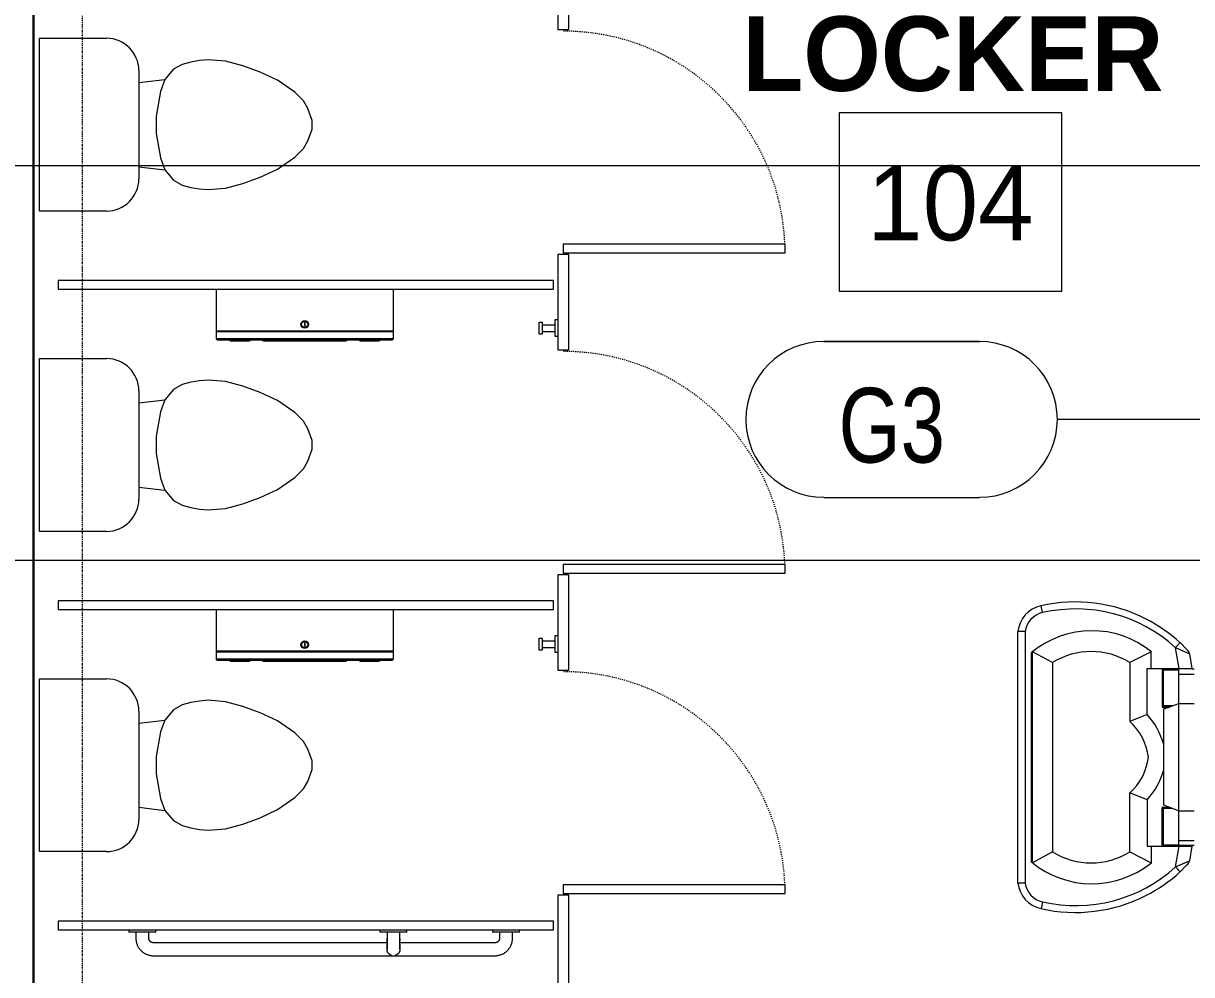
# Model space of a CAD drawing. Header units: inches. Extents: x 23906 to 26777, y -23220 to -20467.
# Drawn here: x 25520.3 to 25655.2, y -22636.5 to -22526.6 of the extents above; entities that cross this region are included whole.
import ezdxf

# ---------------------------------------------------------------- set-up
doc = ezdxf.new("R2010")
doc.units = ezdxf.units.IN
doc.header["$MEASUREMENT"] = 0
for name, pattern in [('Dash', [0.25, 0.125, -0.125]), ('Dash Dot 3_16_', [0.3125, 0.1875, -0.0625, 0, -0.0625]), ('Dash_2_', [0.25, 0.125, -0.125]), ('Grid Line 1_2_', [0.875, 0.5, -0.125, 0.125, -0.125])]:
    doc.linetypes.add(name, pattern=pattern)
for name, color, linetype, lineweight in [('A-ANNO-DIMS', 211, 'Continuous', 9), ('A-ANNO-DIMS-96', 211, 'Continuous', 9), ('A-ANNO-SYMB', 150, 'Continuous', 9), ('A-AREA-IDEN', 2, 'Continuous', 9), ('A-GENM', 13, 'Continuous', 20), ('A-WALL-IDEN', 211, 'Continuous', 9), ('G-ANNO-SYMB', 111, 'Continuous', 9), ('I-WALL', 2, 'Continuous', 20), ('P-SANR-FIXT', 6, 'Continuous', 20), ('Q-SPCQ', 91, 'Continuous', 20), ('Q-SPCQ-HDLN', 91, 'Dash_2_', 9), ('S-GRID', 1, 'Continuous', 9)]:
    doc.layers.add(name, color=color, linetype=linetype, lineweight=lineweight)
doc.styles.add('Arial_B', font='arialbd.ttf', dxfattribs={"height": 9.132806})
doc.styles.add('Century Gothic', font='GOTHIC.TTF', dxfattribs={"height": 8.622671})
doc.styles.add('Century Gothic_1', font='GOTHIC.TTF', dxfattribs={"width": 0.8, "height": 8.622671})
doc.styles.add('Century Gothic_B', font='GOTHICB.TTF', dxfattribs={"height": 8.616719})
doc.dimstyles.new('OD_Dimension_1', dxfattribs={"dimscale": 12, "dimtxt": 9, "dimasz": 1, "dimexe": 0.75, "dimexo": 0.5, "dimgap": 0.5, "dimtad": 1, "dimdec": 4, "dimrnd": 0.0625, "dimzin": 3, "dimdsep": 46, "dimlunit": 4, "dimtxsty": 'Arial_B', "dimblk1": 'OBLIQUE', "dimblk2": 'OBLIQUE', "dimsah": 1, "dimcen": 0.09, "dimdle": 0.75, "dimazin": 0, "dimtfac": 1, "dimtdec": 4, "dimtix": 1, "dimtmove": 0, "dimatfit": 3, "dimfxl": 1, "dimtvp": 1, "dimtfill": 1, "dimfrac": 2, "dimtolj": 1, "dimtzin": 0, "dimlwd": 13, "dimlwe": 13, "dimarcsym": 2})
doc.dimstyles.new('OD_Dimension_3', dxfattribs={"dimscale": 12, "dimtxt": 9, "dimasz": 1, "dimexe": 0.75, "dimexo": 0.5, "dimgap": 0.5, "dimtad": 1, "dimdec": 4, "dimrnd": 0.0625, "dimzin": 3, "dimdsep": 46, "dimlunit": 4, "dimtxsty": 'Arial_B', "dimblk1": 'OBLIQUE', "dimblk2": 'OBLIQUE', "dimsah": 1, "dimcen": 0.09, "dimdle": 0.75, "dimazin": 0, "dimtfac": 1, "dimtdec": 4, "dimtix": 1, "dimtmove": 0, "dimatfit": 3, "dimfxl": 1, "dimtvp": 1, "dimtfill": 1, "dimfrac": 2, "dimtolj": 1, "dimtzin": 0, "dimlwd": 13, "dimlwe": 13, "dimarcsym": 2})

# ---------------------------------------------------------------- blocks, each defined once
blk = doc.blocks.new('Toilet-Domestic-3D - Toilet-Domestic-3D-V16-Enlarged First Floor Plan _East_')
at = {"layer": 'P-SANR-FIXT', "color": 43, "lineweight": 13}
for p, q in [((-9.98, 19.48), (9.98, 19.48)), ((-9.98, 11.75), (-9.98, 19.48)), ((9.98, 19.48), (9.98, 11.75)), ((6.25, 8.02), (-6.25, 8.02)), ((-4.86, 8.02), (-5.21, 5)), ((4.86, 8.02), (5.21, 5)), ((-3.84, 5.5), (-5.21, 5)), ((-1, 6), (-3.84, 5.5)), ((1, 6), (-1, 6)), ((3.84, 5.5), (1, 6)), ((5.21, 5), (3.84, 5.5)), ((-5.21, 5), (-6.4, 4)), ((6.4, 4), (5.21, 5)), ((-6.97, 3), (-7.24, 2)), ((-6.4, 4), (-6.97, 3)), ((6.97, 3), (6.4, 4)), ((7.24, 2), (6.97, 3)), ((-7.24, 2), (-7.41, 1)), ((7.41, 1), (7.24, 2)), ((-7.41, 1), (-7.5, 0)), ((-7.5, 0), (-7.33, -1.99)), ((7.33, -1.99), (7.5, 0)), ((7.5, 0), (7.41, 1)), ((-7.33, -1.99), (-6.79, -4)), ((6.79, -4), (7.33, -1.99)), ((-6.79, -4), (-6.06, -6)), ((6.06, -6), (6.79, -4)), ((-6.06, -6), (-5.13, -8)), ((5.13, -8), (6.06, -6)), ((-5.13, -8), (-3.74, -10)), ((3.74, -10), (5.13, -8)), ((-3.74, -10), (-2.74, -11)), ((2.74, -11), (3.74, -10)), ((-2.74, -11), (-1.87, -11.5)), ((-1.87, -11.5), (-0.5, -12)), ((-0.5, -12), (0.5, -12)), ((0.5, -12), (1.87, -11.5)), ((1.87, -11.5), (2.74, -11))]:
    blk.add_line(p, q, dxfattribs=at)
for centre, start, end in [((-6.25, 11.75), 180, 270), ((6.25, 11.75), 270, 360)]:
    blk.add_arc(centre, 3.73, start, end, dxfattribs=at)
blk = doc.blocks.new('Partition-Floor_Braced-Bradley_Corp-St_Stl-ADA-N_Stalls - ADA _optional_ _ n Standard Stalls-320692-Enlarged First Floor Plan _East_')
at = {"layer": 'Q-SPCQ', "color": 43, "lineweight": 13}
for p, q in [((68.5, -0.88), (67.5, -0.88)), ((67.5, -0.88), (67.5, -58.13)), ((68.5, -58.13), (68.5, -0.88)), ((105.5, -0.88), (104.5, -0.88)), ((104.5, -0.88), (104.5, -58.13)), ((105.5, -58.13), (105.5, -0.88)), ((142.5, -0.88), (141.5, -0.88)), ((141.5, -0.88), (141.5, -58.13)), ((142.5, -58.13), (142.5, -0.88)), ((179.5, -0.88), (178.5, -0.88)), ((178.5, -0.88), (178.5, -58.13)), ((179.5, -58.13), (179.5, -0.88)), ((11.5, -58.63), (8.5, -58.63)), ((8.5, -58.63), (8.5, -59.88)), ((11.5, -59.88), (11.5, -58.63)), ((12.69, -59.25), (11.69, -59.25)), ((11.69, -59.25), (11.69, -94.87)), ((12.69, -94.87), (12.69, -59.25)), ((71.5, -58.63), (47.5, -58.63)), ((47.5, -58.63), (47.5, -59.88)), ((67.5, -58.13), (68.5, -58.13)), ((71.5, -59.88), (71.5, -58.63)), ((72.69, -59.25), (71.69, -59.25)), ((71.69, -59.25), (71.69, -84.87)), ((72.69, -84.87), (72.69, -59.25)), ((97.5, -58.63), (97.5, -59.88)), ((108.5, -58.63), (97.5, -58.63)), ((104.5, -58.13), (105.5, -58.13)), ((108.5, -59.88), (108.5, -58.63)), ((109.69, -59.25), (108.69, -59.25)), ((108.69, -59.25), (108.69, -84.87)), ((109.69, -84.87), (109.69, -59.25)), ((134.5, -58.63), (134.5, -59.88)), ((145.5, -58.63), (134.5, -58.63)), ((141.5, -58.13), (142.5, -58.13)), ((145.5, -59.88), (145.5, -58.63)), ((146.69, -59.25), (145.69, -59.25)), ((145.69, -59.25), (145.69, -84.87)), ((146.69, -84.87), (146.69, -59.25)), ((180, -58.63), (171.5, -58.63)), ((171.5, -58.63), (171.5, -59.88)), ((178.5, -58.13), (179.5, -58.13)), ((180, -59.88), (180, -58.63)), ((8.5, -59.88), (11.5, -59.88)), ((47.5, -59.88), (71.5, -59.88)), ((97.5, -59.88), (108.5, -59.88)), ((134.5, -59.88), (145.5, -59.88)), ((171.5, -59.88), (180, -59.88)), ((71.69, -84.87), (72.69, -84.87)), ((108.69, -84.87), (109.69, -84.87)), ((145.69, -84.87), (146.69, -84.87)), ((11.69, -94.87), (12.69, -94.87))]:
    blk.add_line(p, q, dxfattribs=at)
at = {"layer": 'Q-SPCQ-HDLN', "color": 43, "linetype": 'Dash', "lineweight": 13}
for centre, radius, start in [((11.69, -59.25), 35.62, 271.7908), ((71.69, -59.25), 25.62, 272.2042), ((108.69, -59.25), 25.62, 272.2042), ((145.69, -59.25), 25.62, 272.2042)]:
    blk.add_arc(centre, radius, start, 360, dxfattribs=at)
blk = doc.blocks.new('817_Grab_Bars - 8170-001420-V22-Enlarged First Floor Plan _East_')
at = {"layer": 'Q-SPCQ', "color": 43, "lineweight": 13}
for p, q in [((25532.45, -22631.3), (25532.45, -22631.58)), ((25534.02, -22631.58), (25532.45, -22631.58)), ((25533.27, -22631.58), (25533.27, -22632.3)), ((25535.58, -22631.58), (25534.02, -22631.58)), ((25534.77, -22632.3), (25534.77, -22631.58)), ((25535.58, -22631.58), (25535.58, -22631.3)), ((25574.45, -22631.3), (25574.45, -22631.58)), ((25576.02, -22631.58), (25574.45, -22631.58)), ((25575.27, -22631.58), (25575.27, -22632.3)), ((25577.58, -22631.58), (25576.02, -22631.58)), ((25576.77, -22632.3), (25576.77, -22631.58)), ((25577.58, -22631.58), (25577.58, -22631.3)), ((25562.27, -22632.8), (25535.27, -22632.8)), ((25574.77, -22632.8), (25563.76, -22632.8)), ((25535.27, -22634.3), (25574.77, -22634.3))]:
    blk.add_line(p, q, dxfattribs=at)
at = {"layer": 'Q-SPCQ', "color": 43, "lineweight": 13, "flags": 128}
for points in [[(25533.27, -22632.3), (25533.27, -22632.38), (25533.27, -22632.46), (25533.28, -22632.54), (25533.29, -22632.62), (25533.31, -22632.7), (25533.32, -22632.78), (25533.34, -22632.86), (25533.37, -22632.93), (25533.39, -22633.01), (25533.42, -22633.08), (25533.46, -22633.15), (25533.49, -22633.23), (25533.53, -22633.3), (25533.57, -22633.37), (25533.61, -22633.43), (25533.66, -22633.5), (25533.71, -22633.56), (25533.76, -22633.62), (25533.82, -22633.68), (25533.87, -22633.74), (25533.93, -22633.79), (25533.99, -22633.84), (25534.05, -22633.89), (25534.12, -22633.94), (25534.18, -22633.99), (25534.25, -22634.03), (25534.32, -22634.07), (25534.39, -22634.1), (25534.47, -22634.14), (25534.54, -22634.17), (25534.62, -22634.19), (25534.69, -22634.22), (25534.77, -22634.24), (25534.85, -22634.26), (25534.93, -22634.27), (25535, -22634.29), (25535.08, -22634.29), (25535.16, -22634.3), (25535.24, -22634.3), (25535.27, -22634.3)], [(25535.27, -22632.8), (25535.25, -22632.8), (25535.23, -22632.8), (25535.21, -22632.8), (25535.19, -22632.8), (25535.17, -22632.79), (25535.15, -22632.79), (25535.13, -22632.78), (25535.11, -22632.78), (25535.09, -22632.77), (25535.07, -22632.76), (25535.05, -22632.76), (25535.03, -22632.75), (25535.02, -22632.74), (25535, -22632.73), (25534.98, -22632.72), (25534.97, -22632.7), (25534.95, -22632.69), (25534.94, -22632.68), (25534.92, -22632.67), (25534.91, -22632.65), (25534.89, -22632.64), (25534.88, -22632.62), (25534.87, -22632.61), (25534.86, -22632.59), (25534.84, -22632.57), (25534.83, -22632.56), (25534.82, -22632.54), (25534.82, -22632.52), (25534.81, -22632.5), (25534.8, -22632.48), (25534.79, -22632.47), (25534.79, -22632.45), (25534.78, -22632.43), (25534.78, -22632.41), (25534.77, -22632.39), (25534.77, -22632.37), (25534.77, -22632.35), (25534.77, -22632.33), (25534.77, -22632.31), (25534.77, -22632.3)], [(25574.77, -22634.3), (25574.85, -22634.3), (25574.93, -22634.3), (25575, -22634.29), (25575.08, -22634.28), (25575.16, -22634.26), (25575.24, -22634.25), (25575.32, -22634.22), (25575.39, -22634.2), (25575.47, -22634.17), (25575.54, -22634.14), (25575.62, -22634.11), (25575.69, -22634.08), (25575.76, -22634.04), (25575.83, -22634), (25575.89, -22633.95), (25575.96, -22633.91), (25576.02, -22633.86), (25576.08, -22633.81), (25576.14, -22633.75), (25576.2, -22633.7), (25576.25, -22633.64), (25576.31, -22633.58), (25576.36, -22633.51), (25576.4, -22633.45), (25576.45, -22633.38), (25576.49, -22633.32), (25576.53, -22633.25), (25576.57, -22633.17), (25576.6, -22633.1), (25576.63, -22633.03), (25576.66, -22632.95), (25576.68, -22632.88), (25576.7, -22632.8), (25576.72, -22632.72), (25576.74, -22632.64), (25576.75, -22632.56), (25576.76, -22632.48), (25576.76, -22632.4), (25576.77, -22632.32), (25576.77, -22632.3)], [(25575.27, -22632.3), (25575.26, -22632.32), (25575.26, -22632.34), (25575.26, -22632.36), (25575.26, -22632.38), (25575.26, -22632.4), (25575.25, -22632.42), (25575.25, -22632.44), (25575.24, -22632.46), (25575.23, -22632.48), (25575.23, -22632.5), (25575.22, -22632.52), (25575.21, -22632.53), (25575.2, -22632.55), (25575.19, -22632.57), (25575.18, -22632.59), (25575.17, -22632.6), (25575.15, -22632.62), (25575.14, -22632.63), (25575.13, -22632.65), (25575.11, -22632.66), (25575.1, -22632.68), (25575.08, -22632.69), (25575.07, -22632.7), (25575.05, -22632.71), (25575.04, -22632.72), (25575.02, -22632.73), (25575, -22632.74), (25574.98, -22632.75), (25574.96, -22632.76), (25574.95, -22632.77), (25574.93, -22632.78), (25574.91, -22632.78), (25574.89, -22632.79), (25574.87, -22632.79), (25574.85, -22632.8), (25574.83, -22632.8), (25574.81, -22632.8), (25574.79, -22632.8), (25574.77, -22632.8), (25574.77, -22632.8)]]:
    blk.add_lwpolyline(points, dxfattribs=at)
blk = doc.blocks.new('Dispenser-Toilet_Tissue-Frost_Products_LTD_-Jumbo-169 - Steel-Brushed-Stainless_Steel-V24-Enlarged First Floor Plan _East_')
at = {"layer": 'Q-SPCQ', "color": 43, "lineweight": 13}
for p, q in [((25542.52, -22594.3), (25542.52, -22599.14)), ((25563.01, -22599.14), (25563.01, -22594.3)), ((25563.01, -22599.14), (25542.52, -22599.14)), ((25542.57, -22599.23), (25542.52, -22599.23)), ((25542.52, -22599.23), (25542.52, -22600)), ((25542.57, -22599.2), (25562.95, -22599.2)), ((25542.57, -22599.2), (25542.57, -22599.23)), ((25562.95, -22599.23), (25542.57, -22599.23)), ((25552.72, -22598.21), (25552.72, -22598.54)), ((25552.81, -22598.21), (25552.72, -22598.21)), ((25552.72, -22598.54), (25552.81, -22598.54)), ((25552.81, -22598.54), (25552.81, -22598.21)), ((25562.95, -22599.23), (25562.95, -22599.2)), ((25563.01, -22599.23), (25562.95, -22599.23)), ((25563.01, -22600), (25563.01, -22599.23)), ((25542.52, -22600), (25563.01, -22600)), ((25542.67, -22600.16), (25544.03, -22600.16)), ((25544.03, -22600.16), (25561.5, -22600.16)), ((25544.19, -22600.26), (25546.36, -22600.26)), ((25546.52, -22600.16), (25547.83, -22600.16)), ((25548.01, -22600.26), (25557.52, -22600.26)), ((25557.7, -22600.16), (25559.01, -22600.16)), ((25559.17, -22600.26), (25561.34, -22600.26)), ((25561.5, -22600.16), (25562.85, -22600.16))]:
    blk.add_line(p, q, dxfattribs=at)
for radius in [0.438, 0.358]:
    blk.add_circle((25552.76, -22598.38), radius, dxfattribs=at)
for centre, radius, start, end in [((25542.58, -22599.14), 0.0601, 180, 267.3185), ((25562.95, -22599.14), 0.06, 270, 0), ((25542.68, -22600), 0.16, 180, 269.0019), ((25544.19, -22600.08), 0.18, 206.3878, 270), ((25545.74, -22600.15), 0.118, 187.6431, 259.1884), ((25545.74, -22600.11), 0.151, 272.679, 340.3653), ((25545.77, -22600.08), 0.18, 270, 333.6084), ((25545.76, -22600.11), 0.151, 273.1667, 340.3726), ((25546.34, -22600.15), 0.119, 188.4805, 259.9599), ((25546.34, -22600.11), 0.151, 272.679, 340.3659), ((25546.35, -22600.11), 0.151, 272.679, 340.3659), ((25546.36, -22600.08), 0.18, 270, 333.6122), ((25548.01, -22600.04), 0.22, 213.0557, 270), ((25557.52, -22600.04), 0.22, 270, 326.9443), ((25559.17, -22600.08), 0.18, 206.3878, 270), ((25559.18, -22600.11), 0.151, 199.6341, 267.321), ((25559.19, -22600.11), 0.151, 199.6341, 267.321), ((25559.19, -22600.15), 0.119, 280.0401, 351.5195), ((25559.76, -22600.08), 0.18, 206.3878, 270), ((25559.77, -22600.11), 0.151, 199.6341, 266.8331), ((25559.79, -22600.11), 0.151, 199.6341, 267.321), ((25559.79, -22600.15), 0.118, 280.8116, 352.3569), ((25561.34, -22600.08), 0.18, 270, 333.6122), ((25562.85, -22600), 0.16, 270, 0)]:
    blk.add_arc(centre, radius, start, end, dxfattribs=at)
blk = doc.blocks.new('817_Grab_Bars - 8170-001180-V29-Enlarged First Floor Plan _East_')
at = {"layer": 'Q-SPCQ', "color": 43, "lineweight": 13}
for p, q in [((25468.2, -22631.3), (25468.2, -22631.58)), ((25471.33, -22631.58), (25468.2, -22631.58)), ((25469.02, -22631.58), (25469.02, -22632.3)), ((25470.52, -22632.3), (25470.52, -22631.58)), ((25471.33, -22631.58), (25471.33, -22631.3))]:
    blk.add_line(p, q, dxfattribs=at)
at = {"layer": 'Q-SPCQ', "color": 43, "lineweight": 13, "flags": 128}
for points in [[(25469.02, -22632.3), (25469.02, -22632.35), (25469.02, -22632.4), (25469.02, -22632.45), (25469.02, -22632.5), (25469.02, -22632.55), (25469.02, -22632.6), (25469.02, -22632.65), (25469.02, -22632.7), (25469.02, -22632.74), (25469.02, -22632.79), (25469.02, -22632.84), (25469.02, -22632.88), (25469.02, -22632.92), (25469.02, -22632.97), (25469.02, -22633.01), (25469.02, -22633.05), (25469.02, -22633.09), (25469.02, -22633.13), (25469.02, -22633.16), (25469.02, -22633.2), (25469.02, -22633.23), (25469.02, -22633.27), (25469.02, -22633.3), (25469.02, -22633.33), (25469.02, -22633.35), (25469.02, -22633.38), (25469.02, -22633.41), (25469.02, -22633.43), (25469.02, -22633.45), (25469.02, -22633.47), (25469.02, -22633.49), (25469.02, -22633.5), (25469.02, -22633.51), (25469.02, -22633.53), (25469.02, -22633.53), (25469.02, -22633.54), (25469.02, -22633.55), (25469.02, -22633.55), (25469.02, -22633.55)], [(25469.02, -22632.89), (25469.02, -22632.85), (25469.02, -22632.8), (25469.02, -22632.76), (25469.02, -22632.71), (25469.02, -22632.66), (25469.02, -22632.61), (25469.02, -22632.56), (25469.02, -22632.52), (25469.02, -22632.47), (25469.02, -22632.42), (25469.02, -22632.37), (25469.02, -22632.32)], [(25469.02, -22633.55), (25469.02, -22633.55), (25469.02, -22633.55), (25469.02, -22633.54), (25469.02, -22633.54), (25469.02, -22633.53), (25469.02, -22633.52), (25469.02, -22633.5), (25469.02, -22633.49), (25469.02, -22633.47), (25469.02, -22633.45), (25469.02, -22633.43), (25469.02, -22633.41), (25469.02, -22633.39), (25469.02, -22633.36), (25469.02, -22633.33), (25469.02, -22633.31), (25469.02, -22633.27), (25469.02, -22633.24), (25469.02, -22633.21), (25469.02, -22633.17), (25469.02, -22633.14), (25469.02, -22633.1), (25469.02, -22633.06), (25469.02, -22633.02), (25469.02, -22632.98)], [(25470.52, -22633.55), (25470.52, -22633.55), (25470.52, -22633.55), (25470.52, -22633.54), (25470.52, -22633.54), (25470.52, -22633.53), (25470.52, -22633.52), (25470.52, -22633.5), (25470.52, -22633.49), (25470.52, -22633.47), (25470.52, -22633.45), (25470.52, -22633.43), (25470.52, -22633.41), (25470.52, -22633.39), (25470.52, -22633.36), (25470.52, -22633.33), (25470.52, -22633.31), (25470.52, -22633.27), (25470.52, -22633.24), (25470.52, -22633.21), (25470.52, -22633.17), (25470.52, -22633.14), (25470.52, -22633.1), (25470.52, -22633.06), (25470.52, -22633.02), (25470.52, -22632.98), (25470.52, -22632.94), (25470.52, -22632.89), (25470.52, -22632.85), (25470.52, -22632.8), (25470.52, -22632.76), (25470.52, -22632.71), (25470.52, -22632.66), (25470.52, -22632.61), (25470.52, -22632.56), (25470.52, -22632.52), (25470.52, -22632.47), (25470.52, -22632.42), (25470.52, -22632.37), (25470.52, -22632.32), (25470.52, -22632.3)], [(25470.52, -22632.3), (25470.52, -22632.35), (25470.52, -22632.4), (25470.52, -22632.45), (25470.52, -22632.5), (25470.52, -22632.55), (25470.52, -22632.6)], [(25470.52, -22632.97), (25470.52, -22633.01), (25470.52, -22633.05), (25470.52, -22633.09), (25470.52, -22633.13), (25470.52, -22633.16), (25470.52, -22633.2), (25470.52, -22633.23), (25470.52, -22633.27), (25470.52, -22633.3), (25470.52, -22633.33), (25470.52, -22633.35), (25470.52, -22633.38), (25470.52, -22633.41), (25470.52, -22633.43), (25470.52, -22633.45), (25470.52, -22633.47), (25470.52, -22633.49), (25470.52, -22633.5), (25470.52, -22633.51), (25470.52, -22633.53), (25470.52, -22633.53), (25470.52, -22633.54), (25470.52, -22633.55), (25470.52, -22633.55), (25470.52, -22633.55)], [(25469.53, -22634.26), (25469.5, -22634.25), (25469.47, -22634.24), (25469.45, -22634.23), (25469.42, -22634.22), (25469.39, -22634.2), (25469.37, -22634.19), (25469.34, -22634.17), (25469.32, -22634.15), (25469.29, -22634.14), (25469.27, -22634.12), (25469.25, -22634.1), (25469.23, -22634.08), (25469.21, -22634.05), (25469.19, -22634.03), (25469.17, -22634.01), (25469.15, -22633.98), (25469.13, -22633.96), (25469.12, -22633.93), (25469.1, -22633.91), (25469.09, -22633.88), (25469.08, -22633.85), (25469.07, -22633.82), (25469.06, -22633.8), (25469.05, -22633.77), (25469.04, -22633.74), (25469.03, -22633.71), (25469.03, -22633.68), (25469.02, -22633.65), (25469.02, -22633.62), (25469.02, -22633.59), (25469.02, -22633.56), (25469.02, -22633.55)], [(25470.52, -22633.55), (25470.51, -22633.58), (25470.51, -22633.61), (25470.51, -22633.64), (25470.51, -22633.67), (25470.5, -22633.7), (25470.49, -22633.73), (25470.49, -22633.76), (25470.48, -22633.79), (25470.47, -22633.82), (25470.46, -22633.84), (25470.44, -22633.87), (25470.43, -22633.9), (25470.42, -22633.93), (25470.4, -22633.95), (25470.38, -22633.98), (25470.37, -22634), (25470.35, -22634.02), (25470.33, -22634.05), (25470.31, -22634.07), (25470.29, -22634.09), (25470.27, -22634.11), (25470.24, -22634.13), (25470.22, -22634.15), (25470.2, -22634.17), (25470.17, -22634.18), (25470.14, -22634.2), (25470.12, -22634.21), (25470.09, -22634.23), (25470.06, -22634.24), (25470.04, -22634.25), (25470.01, -22634.26), (25469.98, -22634.27), (25469.95, -22634.28)]]:
    blk.add_lwpolyline(points, dxfattribs=at)
blk = doc.blocks.new('Robe_hook_5552 - Coat_hook_5552-V32-Enlarged First Floor Plan _East_')
at = {"layer": 'A-GENM', "color": 43, "lineweight": 13}
for p, q in [((-0.94, 0), (-0.94, -0.35)), ((-0.94, -0.35), (0.94, -0.35)), ((-0.37, -1.81), (-0.37, -0.35)), ((0.38, -1.81), (0.38, -0.35)), ((0.94, -0.35), (0.94, 0)), ((-0.69, -2.16), (-0.69, -1.81)), ((-0.69, -1.81), (0.69, -1.81)), ((0.69, -2.16), (-0.69, -2.16)), ((0.69, -1.81), (0.69, -2.16))]:
    blk.add_line(p, q, dxfattribs=at)
blk = doc.blocks.new('Change_Table-Flip_Down-Frost_Products_LTD_-1125 - Polyethylene-White-366105-Enlarged First Floor Plan _East_')
at = {"layer": 'Q-SPCQ', "color": 43, "lineweight": 13}
for p, q in [((25405.77, -22594.65), (25405.95, -22593.86)), ((25407.79, -22596.82), (25408.62, -22596.82)), ((25407.79, -22625.89), (25407.79, -22596.82)), ((25408.62, -22596.82), (25408.62, -22625.89)), ((25390.4, -22598.7), (25388.81, -22599.4)), ((25389.09, -22598.91), (25389.89, -22598.11)), ((25390.4, -22598.7), (25389.98, -22601.1)), ((25395.7, -22600.41), (25393.21, -22599.17)), ((25393.21, -22601.1), (25393.21, -22599.17)), ((25404.61, -22600.41), (25406.94, -22599.17)), ((25406.94, -22599.17), (25406.94, -22623.53)), ((25407.04, -22599.25), (25407.04, -22623.45)), ((25388.51, -22601.1), (25388.81, -22599.4)), ((25395.7, -22600.41), (25395.7, -22607.23)), ((25404.61, -22622.3), (25404.61, -22600.41)), ((25388.27, -22601.15), (25388.51, -22601.15)), ((25390.02, -22601.75), (25388.27, -22601.75)), ((25393.69, -22601.1), (25388.51, -22601.1)), ((25388.51, -22601.15), (25388.51, -22601.1)), ((25388.51, -22601.15), (25391.73, -22601.15)), ((25390.02, -22601.15), (25390.02, -22605.18)), ((25391.83, -22601.25), (25390.02, -22601.25)), ((25391.83, -22605.43), (25391.83, -22601.25)), ((25391.96, -22601.1), (25391.96, -22605.5)), ((25393.69, -22606.42), (25393.69, -22601.1)), ((25390.07, -22605.18), (25388.27, -22605.18)), ((25390.07, -22617.53), (25390.07, -22605.18)), ((25390.07, -22605.18), (25391.77, -22605.8)), ((25390.75, -22605.43), (25391.83, -22605.43)), ((25391.73, -22605.53), (25391.02, -22605.53)), ((25391.86, -22605.6), (25391.23, -22605.6)), ((25391.77, -22605.8), (25391.77, -22616.91)), ((25393.69, -22606.42), (25395.7, -22607.23)), ((25393.69, -22616.29), (25395.7, -22615.47)), ((25395.7, -22622.3), (25395.7, -22615.47)), ((25393.69, -22616.29), (25393.69, -22621.6)), ((25388.27, -22617.53), (25390.07, -22617.53)), ((25390.02, -22617.53), (25390.02, -22621.55)), ((25390.07, -22617.53), (25391.77, -22616.91)), ((25390.75, -22617.28), (25391.83, -22617.28)), ((25391.73, -22617.18), (25391.02, -22617.18)), ((25391.86, -22617.1), (25391.23, -22617.1)), ((25391.83, -22621.45), (25391.83, -22617.28)), ((25391.96, -22621.6), (25391.96, -22617.2)), ((25390.02, -22620.95), (25388.27, -22620.95)), ((25388.51, -22621.55), (25388.27, -22621.55)), ((25388.51, -22621.55), (25391.73, -22621.55)), ((25388.51, -22621.6), (25388.51, -22621.55)), ((25393.69, -22621.6), (25388.51, -22621.6)), ((25388.81, -22623.31), (25388.51, -22621.6)), ((25389.98, -22621.6), (25390.4, -22624.01)), ((25391.83, -22621.45), (25390.02, -22621.45)), ((25393.21, -22621.6), (25393.21, -22623.54)), ((25390.42, -22624.03), (25388.81, -22623.31)), ((25393.21, -22623.54), (25395.7, -22622.3)), ((25404.61, -22622.3), (25406.94, -22623.53)), ((25389.89, -22624.6), (25389.09, -22623.8)), ((25389.89, -22624.6), (25390.42, -22624.03)), ((25407.79, -22625.89), (25408.62, -22625.89)), ((25405.77, -22628.06), (25405.95, -22628.85))]:
    blk.add_line(p, q, dxfattribs=at)
for centre, radius, start, end in [((25401.98, -22611.33), 17.91, 77.1036, 117.0252), ((25405.21, -22597.22), 3.44, 6.6703, 77.1036), ((25401.95, -22611.33), 17.12, 77.1058, 132.4083), ((25405.18, -22597.23), 2.65, 8.9006, 77.1058), ((25401.98, -22611.33), 17.91, 117.0252, 132.4157), ((25400.07, -22607.6), 10.87, 50.1591, 129.1586), ((25389.63, -22599.54), 0.83, 130.6052, 170.0067), ((25395.94, -22593.4), 7.66, 217.8807, 223.7167), ((25400.16, -22607.61), 8.46, 58.2462, 121.7538), ((25391.73, -22601.25), 0.1, 0, 90), ((25391.73, -22605.43), 0.1, 270, 0), ((25391.86, -22605.5), 0.1, 270, 0), ((25400.01, -22612.18), 8.55, 137.6677, 164.5358), ((25400.07, -22612.18), 6.59, 131.4443, 172.8364), ((25400.07, -22610.53), 6.59, 187.1636, 228.5557), ((25400.01, -22610.53), 8.55, 195.4642, 222.3323), ((25391.73, -22617.28), 0.1, 0, 90), ((25391.86, -22617.2), 0.1, 0, 90), ((25391.73, -22621.45), 0.1, 270, 0), ((25389.63, -22623.17), 0.83, 189.9933, 229.3948), ((25400.07, -22615.1), 10.87, 230.8414, 309.8409), ((25400.16, -22615.1), 8.46, 238.2462, 301.7538), ((25401.98, -22611.38), 17.91, 227.5846, 242.8439), ((25401.95, -22611.37), 17.12, 227.5917, 282.8942), ((25405.18, -22625.48), 2.65, 282.8942, 351.0994), ((25405.21, -22625.49), 3.44, 282.8964, 353.3297), ((25401.98, -22611.38), 17.91, 242.8439, 282.8964)]:
    blk.add_arc(centre, radius, start, end, dxfattribs=at)
blk = doc.blocks.new('Locker Rooms and Restrooms_rvt-1-Enlarged First Floor Plan _East_')
at = {"layer": 'I-WALL', "color": 7}
blk.add_line((25521.39, -22691.93), (25521.39, -22435.18), dxfattribs=at)
at = {"color": 43, "lineweight": 13}
for name, p, rotation in [('Partition-Floor_Braced-Bradley_Corp-St_Stl-ADA-N_Stalls - ADA _optional_ _ n Standard Stalls-320692-Enlarged First Floor Plan _East_', (25523.39, -22698.8), 90.00000000000044), ('Toilet-Domestic-3D - Toilet-Domestic-3D-V16-Enlarged First Floor Plan _East_', (25541.62, -22538.3), 89.99999999999991), ('Robe_hook_5552 - Coat_hook_5552-V32-Enlarged First Floor Plan _East_', (25582.02, -22561.8), 269.9999999999997), ('Toilet-Domestic-3D - Toilet-Domestic-3D-V16-Enlarged First Floor Plan _East_', (25541.62, -22575.3), 89.99999999999991), ('Change_Table-Flip_Down-Frost_Products_LTD_-1125 - Polyethylene-White-366105-Enlarged First Floor Plan _East_', (51043.78, -45222.73), 180), ('Robe_hook_5552 - Coat_hook_5552-V32-Enlarged First Floor Plan _East_', (25582.02, -22598.3), 269.9999999999997), ('Toilet-Domestic-3D - Toilet-Domestic-3D-V16-Enlarged First Floor Plan _East_', (25541.62, -22612.3), 89.99999999999991)]:
    blk.add_blockref(name, p, dxfattribs=dict(at, rotation=rotation))
for name, p in [('Dispenser-Toilet_Tissue-Frost_Products_LTD_-Jumbo-169 - Steel-Brushed-Stainless_Steel-V24-Enlarged First Floor Plan _East_', (0, 37)), ('Dispenser-Toilet_Tissue-Frost_Products_LTD_-Jumbo-169 - Steel-Brushed-Stainless_Steel-V24-Enlarged First Floor Plan _East_', (0, 0)), ('817_Grab_Bars - 8170-001420-V22-Enlarged First Floor Plan _East_', (0, 0)), ('817_Grab_Bars - 8170-001180-V29-Enlarged First Floor Plan _East_', (93.25, 0))]:
    blk.add_blockref(name, p, dxfattribs=at)
blk = doc.blocks.new('DIMBLOCK37-Enlarged First Floor Plan _East_')
at = {"layer": 'A-ANNO-DIMS-96', "lineweight": 13}
for p, q in [((25509.39, -22690.49), (25509.39, -22498.71)), ((25521.45, -22689.43), (25521.45, -22498.71)), ((25509.39, -22507.71), (25521.45, -22507.71)), ((25509.39, -22507.71), (25509.39, -22690.49)), ((25521.45, -22507.71), (25521.45, -22689.43))]:
    blk.add_line(p, q, dxfattribs=at)
at = {"layer": 'A-ANNO-DIMS-96', "lineweight": 50}
for p, q in [((25509.39, -22507.71), (25515.39, -22501.71)), ((25521.45, -22507.71), (25527.45, -22501.71)), ((25509.39, -22507.71), (25503.39, -22513.71)), ((25521.45, -22507.71), (25515.45, -22513.71))]:
    blk.add_line(p, q, dxfattribs=at)
at = {"layer": 'A-ANNO-DIMS-96', "color": 0, "lineweight": 13, "insert": (25484.92, -22490.01), "char_height": 9.1328, "width": 73.2, "attachment_point": 1, "line_spacing_factor": 0.938532, "style": 'Arial_B', "bg_fill": 3, "box_fill_scale": 1.25, "bg_fill_color": 0, "bg_fill_transparency": 0}
blk.add_mtext('1\' - 0 1/16"', dxfattribs=at)
blk = doc.blocks.new('_Oblique')
at = {"color": 0, "linetype": 'ByBlock', "lineweight": -2}
blk.add_line((-0.5, -0.5), (0.5, 0.5), dxfattribs=at)
blk = doc.blocks.new('DIMBLOCK38-Enlarged First Floor Plan _East_')
at = {"layer": 'A-ANNO-DIMS-96', "lineweight": 13}
for p, q in [((25521.45, -22689.43), (25521.45, -22498.71)), ((25740.89, -22598.37), (25740.89, -22498.71)), ((25521.45, -22507.71), (25749.89, -22507.71)), ((25521.45, -22507.71), (25521.45, -22689.43)), ((25740.89, -22507.71), (25740.89, -22598.37))]:
    blk.add_line(p, q, dxfattribs=at)
at = {"layer": 'A-ANNO-DIMS-96', "lineweight": 50}
for p, q in [((25521.45, -22507.71), (25527.45, -22501.71)), ((25740.89, -22507.71), (25746.89, -22501.71)), ((25521.45, -22507.71), (25515.45, -22513.71)), ((25740.89, -22507.71), (25734.89, -22513.71))]:
    blk.add_line(p, q, dxfattribs=at)
at = {"layer": 'A-ANNO-DIMS-96', "color": 0, "lineweight": 13, "insert": (25597.24, -22490.01), "char_height": 9.1328, "width": 81.4286, "attachment_point": 1, "line_spacing_factor": 0.938532, "style": 'Arial_B', "bg_fill": 3, "box_fill_scale": 1.25, "bg_fill_color": 0, "bg_fill_transparency": 0}
blk.add_mtext('18\' - 3 7/16"', dxfattribs=at)
blk = doc.blocks.new('Wall Tag - 1_4_-1369832-Enlarged First Floor Plan _East_')
at = {"layer": 'A-WALL-IDEN', "color": 153}
for p, q in [((-0.0822, 0.0968), (0.1053, 0.0968)), ((0.1053, 0.0968), (-0.0822, 0.0968)), ((-0.0822, -0.0907), (0.1053, -0.0907)), ((-0.0822, -0.0907), (0.1053, -0.0907))]:
    blk.add_line(p, q, dxfattribs=at)
for centre, start, end in [((-0.0822, 0.0031), 90, 270), ((-0.0822, 0.0031), 90, 270), ((0.1053, 0.0031), 270, 90), ((0.1053, 0.0031), 270, 90)]:
    blk.add_arc(centre, 0.0937, start, end, dxfattribs=at)

msp = doc.modelspace()

# ---------------------------------------------------------------- linework, layer by layer
at = {"layer": 'A-ANNO-SYMB', "linetype": 'Dash Dot 3_16_'}
msp.add_line((25527.08378, -22689.41425), (25527.08378, -22342.94945), dxfattribs=at)
at = {"layer": 'A-AREA-IDEN', "flags": 128}
msp.add_lwpolyline([(25614.50518, -22536.94524), (25614.50518, -22557.51667), (25640.21518, -22557.51667), (25640.21518, -22536.94524)], close=True, dxfattribs=at)
at = {"layer": 'G-ANNO-SYMB'}
msp.add_line((26490.38628, -22588.63029), (23915.42951, -22588.63029), dxfattribs=at)
at = {"layer": 'S-GRID', "linetype": 'Grid Line 1_2_'}
for p, q in [((26486.39177, -22543.05281), (24012.51838, -22543.05281)), ((26583.90261, -22543.05281), (24110.3815, -22543.05281))]:
    msp.add_line(p, q, dxfattribs=at)

# ---------------------------------------------------------------- texts
at = {"layer": 'A-AREA-IDEN', "attachment_point": 2}
for s, insert, char_height, width, line_spacing_factor, style in [("WOMEN'S\\PLOCKER", (25627.64621, -22511.63565), 8.616719, 66.636, 0.984796, 'Century Gothic_B'), ('104', (25627.36018, -22543.03686), 8.622671, 23.652, 0.984117, 'Century Gothic')]:
    msp.add_mtext(s, dxfattribs=dict(at, insert=insert, char_height=char_height, width=width, line_spacing_factor=line_spacing_factor, style=style))

# ---------------------------------------------------------------- next in the draw order: dimensions: what is measured, and where the dimension line sits
at = {"layer": 'A-ANNO-DIMS', "lineweight": 13}
dim = msp.add_linear_dim(base=(25521.45273, -22507.71181), p1=(25509.39023, -22696.49031), p2=(25521.45273, -22695.42781), dimstyle='OD_Dimension_1', override={"dimpost": '<>', "dimfxl": 12.109204}, dxfattribs=at)
dim.commit()
dim.dimension.update_dxf_attribs({"geometry": 'DIMBLOCK37-Enlarged First Floor Plan _East_', "text_midpoint": (25515.42148, -22496.98966)})

# ---------------------------------------------------------------- next in the draw order: dimensions: what is measured, and where the dimension line sits
dim = msp.add_linear_dim(base=(25740.89023, -22507.71181), p1=(25521.45273, -22695.42781), p2=(25740.89023, -22604.36531), dimstyle='OD_Dimension_3', override={"dimpost": '<>', "dimfxl": 237.581976}, dxfattribs=at)
dim.commit()
dim.dimension.update_dxf_attribs({"geometry": 'DIMBLOCK38-Enlarged First Floor Plan _East_', "text_midpoint": (25631.17148, -22496.98655)})

# ---------------------------------------------------------------- next in the draw order: linework, layer by layer
at = {"layer": 'A-WALL-IDEN', "color": 153}
msp.add_line((25657.89023, -22572.35022), (25639.71731, -22572.35022), dxfattribs=at)

# ---------------------------------------------------------------- next in the draw order: block references
at = {"layer": 'A-WALL-IDEN', "color": 153, "xscale": 95.99999999999994, "yscale": 95.99999999999994, "zscale": 95.99999999999994}
msp.add_blockref('Wall Tag - 1_4_-1369832-Enlarged First Floor Plan _East_', (25620.61263, -22572.64393), dxfattribs=at)

# ---------------------------------------------------------------- next in the draw order: texts
at = {"layer": 'A-WALL-IDEN', "insert": (25620.58377, -22568.70959), "char_height": 8.622671, "width": 16.092, "attachment_point": 2, "line_spacing_factor": 0.984117, "style": 'Century Gothic_1', "bg_fill": 3, "box_fill_scale": 1.25, "bg_fill_color": 0, "bg_fill_transparency": 0}
msp.add_mtext('G3', dxfattribs=at)

# ---------------------------------------------------------------- next in the draw order: block references
at = {"lineweight": 5}
msp.add_blockref('Locker Rooms and Restrooms_rvt-1-Enlarged First Floor Plan _East_', (0, 0), dxfattribs=at)

doc.saveas('drawing.dxf')
